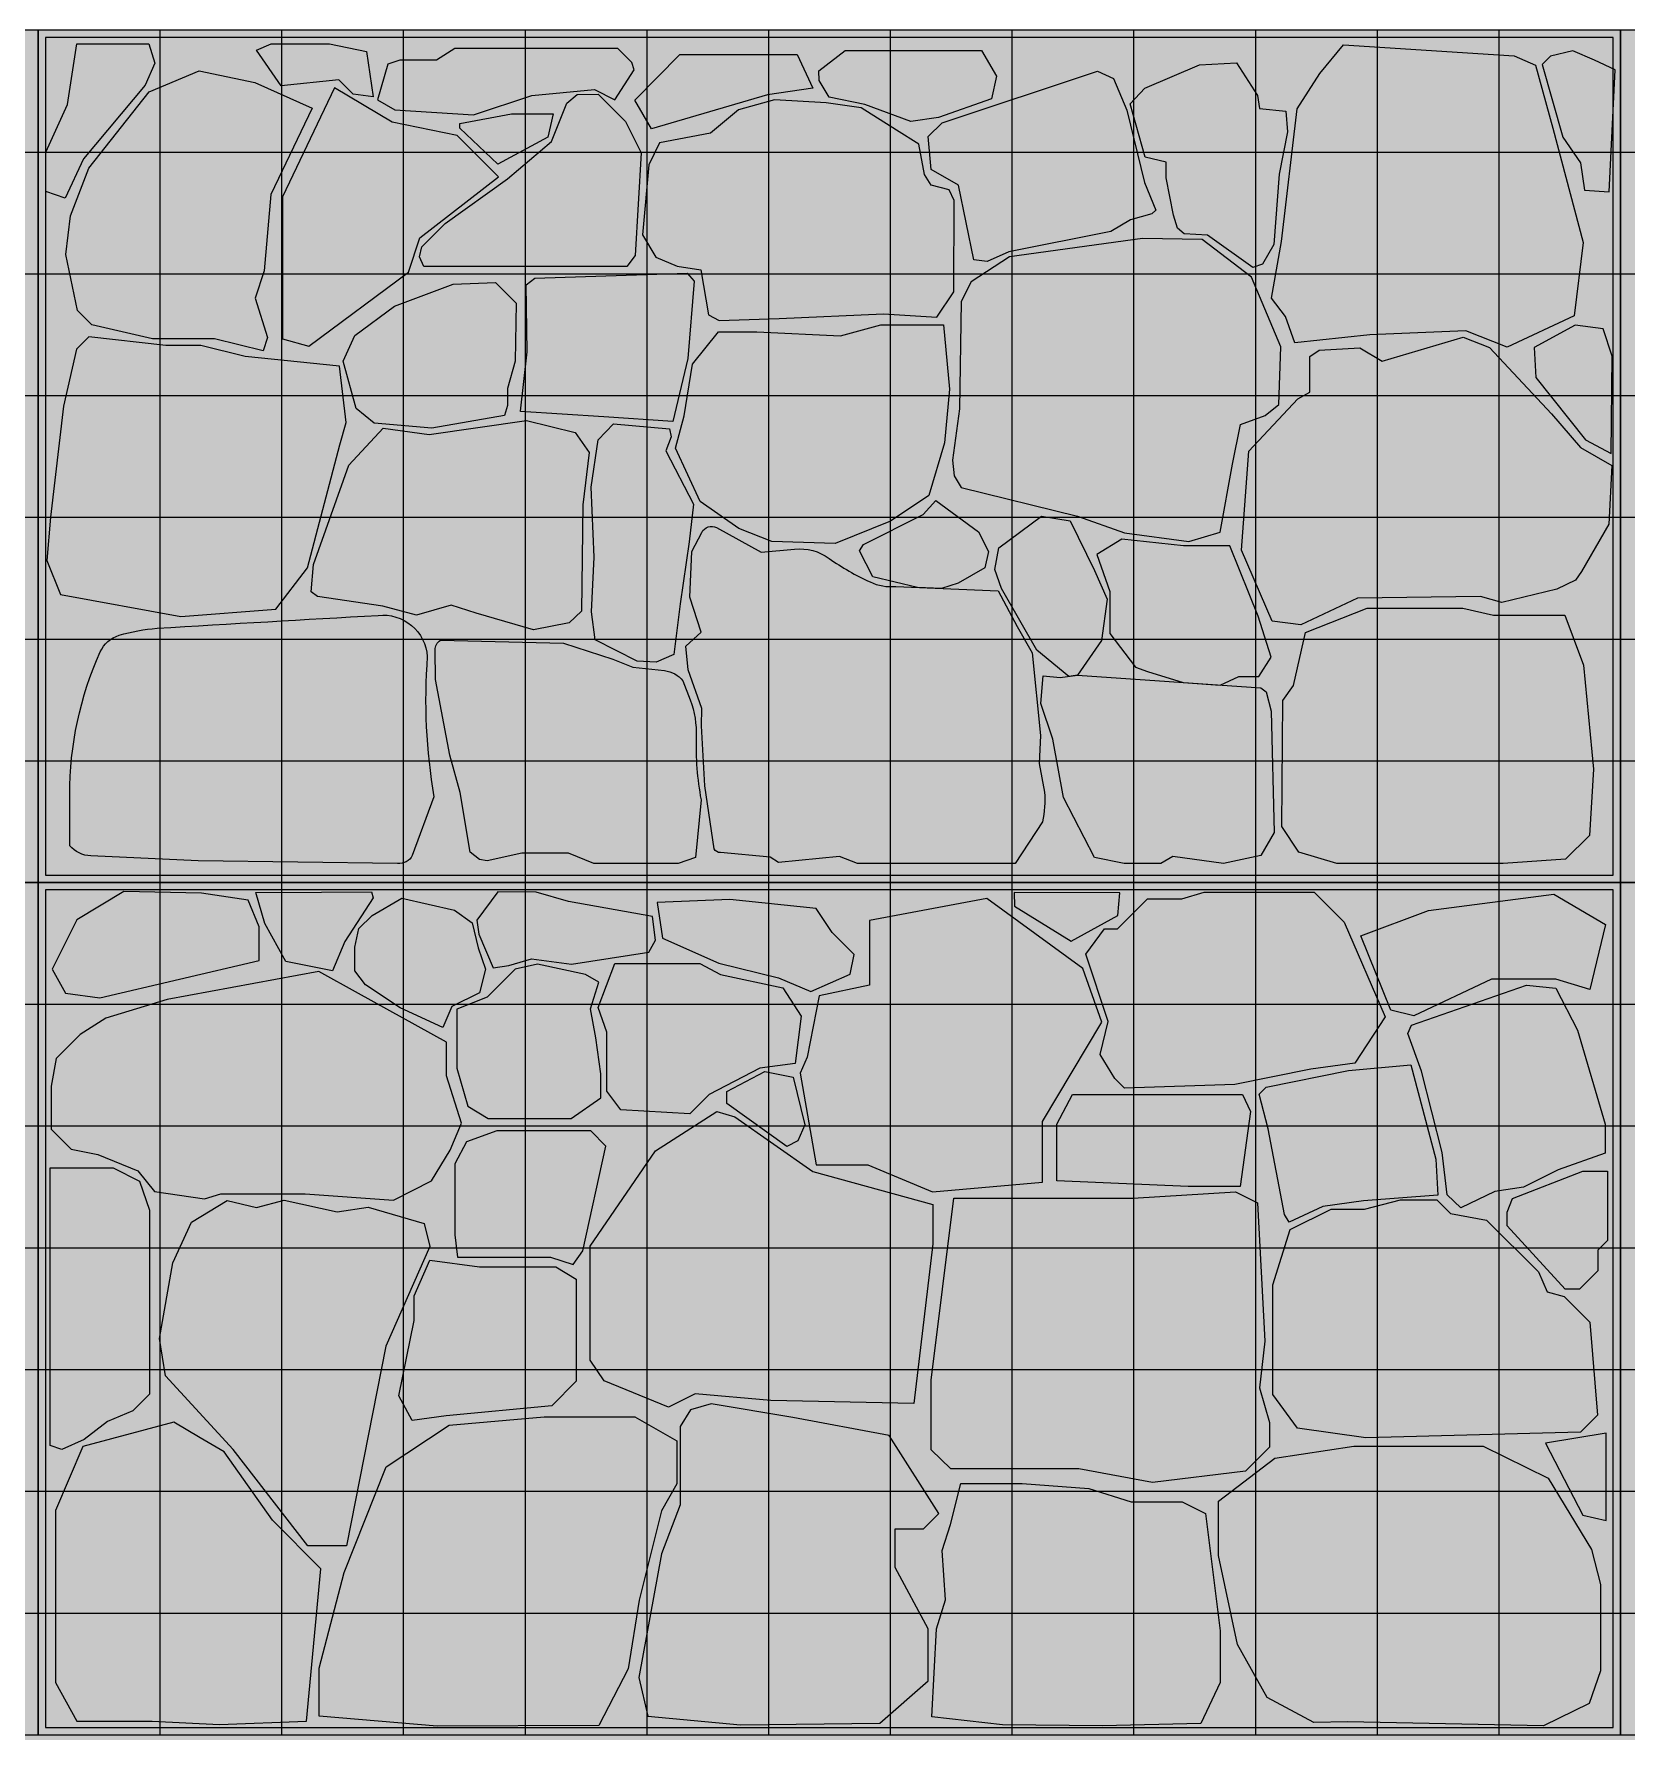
# Model space of a CAD drawing. Header units: centimetres. Extents: x -4381 to 5639, y -3920 to 4826.
# Drawn here: x 183.622 to 185.011, y 3.93 to 5.41 of the extents above; entities that cross this region are included whole.
import ezdxf
from ezdxf.xclip import XClip

# ---------------------------------------------------------------- set-up
doc = ezdxf.new("R2010")
doc.units = ezdxf.units.CM
doc.header["$MEASUREMENT"] = 0
doc.header["$XCLIPFRAME"] = 0
doc.set_wipeout_variables(frame=1)
doc.linetypes.add('Wipeout_Contour', pattern=[100, 0, -100])
for name, color, linetype, lineweight, true_color in [('cad-block.com_Pen_No__62', 7, 'Continuous', 5, 0xaaaaaa), ('hatch stone_Pen_No__254', 7, 'Continuous', 13, 0xe8e8e8), ('Mur de clôture_Pen_No__178', 7, 'Continuous', 5, 0xbda888)]:
    doc.layers.add(name, color=color, linetype=linetype, lineweight=lineweight, true_color=true_color)
doc.layers.add('Drawing & Figure', color=7, linetype='Continuous')
doc.layers.add('Mur de clôture', color=7, linetype='Continuous')
doc.layers.add('net_Pen_No__1', color=7, linetype='Continuous', lineweight=5)

# ---------------------------------------------------------------- blocks, each defined once
blk = doc.blocks.new('Drawing_15_15', base_point=(-267.6734, 10.6179))
at = {"layer": 'hatch stone_Pen_No__254', "linetype": 'Continuous', "ltscale": 10}
for points in [[(183.6495, 5.2666), (183.6654, 5.3011), (183.7192, 5.3651), (183.7276, 5.3845), (183.7225, 5.4012), (183.6596, 5.4012), (183.6515, 5.3484), (183.6326, 5.3069), (183.6326, 5.2725)], [(183.8378, 5.3648), (183.8881, 5.3698), (183.9006, 5.3573), (183.9182, 5.3551), (183.9124, 5.3946), (183.8801, 5.4012), (183.8291, 5.4012), (183.8162, 5.3957)], [(183.931, 5.3835), (183.9218, 5.3525), (183.937, 5.3438), (184.0056, 5.3395), (184.0564, 5.3561), (184.1111, 5.3616), (184.1288, 5.3524), (184.1456, 5.3785), (184.1436, 5.3849), (184.1314, 5.3971), (183.9892, 5.3971), (183.9734, 5.3871), (183.9413, 5.3871)], [(184.1608, 5.3272), (184.2621, 5.3568), (184.3014, 5.3625), (184.2878, 5.3921), (184.1856, 5.3921), (184.1463, 5.3523)], [(184.4574, 5.3534), (184.4618, 5.3731), (184.4486, 5.3956), (184.3298, 5.3956), (184.3066, 5.3777), (184.3069, 5.3694), (184.3157, 5.3548), (184.3469, 5.3485), (184.3869, 5.3336), (184.4112, 5.3369)], [(184.7219, 5.1406), (184.7874, 5.1475), (184.8711, 5.151), (184.907, 5.1367), (184.9654, 5.1641), (184.9732, 5.228), (184.9468, 5.3278), (184.9317, 5.3828), (184.913, 5.3909), (184.7642, 5.4003), (184.7438, 5.3753), (184.7239, 5.3445), (184.7103, 5.229), (184.7015, 5.1796), (184.7136, 5.1635)], [(184.9959, 5.2721), (185.0012, 5.3787), (184.9832, 5.3871), (184.9643, 5.3953), (184.9447, 5.3905), (184.9376, 5.3833), (184.9555, 5.3198), (184.9711, 5.2976), (184.9744, 5.2737)], [(183.822, 5.1337), (183.8259, 5.1453), (183.8151, 5.1794), (183.823, 5.2033), (183.8288, 5.2698), (183.8648, 5.3452), (183.8149, 5.3677), (183.7664, 5.3776), (183.7227, 5.3595), (183.6701, 5.293), (183.6542, 5.2512), (183.6501, 5.2175), (183.6602, 5.1686), (183.6727, 5.1562), (183.7256, 5.144), (183.7798, 5.144)], [(184.4418, 5.213), (184.4534, 5.2114), (184.4725, 5.22), (184.5613, 5.2376), (184.5786, 5.2478), (184.5971, 5.253), (184.6005, 5.2563), (184.5908, 5.2804), (184.5754, 5.3433), (184.5637, 5.371), (184.5499, 5.3775), (184.4143, 5.3325), (184.4021, 5.3204), (184.4047, 5.2917), (184.4285, 5.2781)], [(184.6194, 5.2405), (184.6254, 5.2355), (184.6456, 5.2344), (184.6853, 5.2062), (184.6936, 5.209), (184.7036, 5.2264), (184.7083, 5.2876), (184.7156, 5.3244), (184.7139, 5.3426), (184.691, 5.345), (184.6893, 5.3561), (184.6711, 5.3846), (184.6387, 5.383), (184.591, 5.3627), (184.5783, 5.3489), (184.5914, 5.3024), (184.6097, 5.2982), (184.6097, 5.2843), (184.616, 5.2519)], [(183.8843, 5.3628), (183.839, 5.2679), (183.839, 5.144), (183.8621, 5.1377), (183.949, 5.2021), (183.9588, 5.2322), (184.0273, 5.2854), (183.9913, 5.3214), (183.9346, 5.333)], [(184.0961, 5.3572), (184.0869, 5.3495), (184.0737, 5.3162), (184.0353, 5.2836), (183.981, 5.2447), (183.9606, 5.2243), (183.9585, 5.2154), (183.9622, 5.2072), (184.1392, 5.2072), (184.1466, 5.2166), (184.1517, 5.3062), (184.1382, 5.3336), (184.1142, 5.3575)], [(184.2037, 5.2042), (184.2104, 5.1651), (184.2198, 5.1601), (184.2722, 5.1617), (184.3631, 5.1658), (184.4095, 5.1629), (184.4246, 5.1849), (184.4248, 5.2648), (184.4204, 5.2741), (184.4048, 5.2779), (184.3989, 5.2872), (184.3939, 5.3137), (184.3746, 5.3259), (184.3437, 5.3454), (184.313, 5.3498), (184.2682, 5.3524), (184.2368, 5.3437), (184.2122, 5.3235), (184.1677, 5.315), (184.1584, 5.2958), (184.153, 5.2348), (184.1645, 5.2152), (184.1831, 5.2073)], [(183.9936, 5.3278), (184.0267, 5.2964), (184.0705, 5.3198), (184.075, 5.3403), (184.0386, 5.3403), (183.9936, 5.3318)], [(184.4309, 5.0145), (184.5322, 4.9894), (184.5732, 4.9749), (184.6293, 4.9672), (184.6567, 4.9754), (184.6674, 5.0346), (184.6745, 5.0693), (184.696, 5.0772), (184.7079, 5.0868), (184.7096, 5.137), (184.6842, 5.1977), (184.6411, 5.2306), (184.5889, 5.2315), (184.4729, 5.2154), (184.4396, 5.1937), (184.4308, 5.1767), (184.4295, 5.083), (184.4232, 5.0382), (184.4248, 5.0246)], [(184.0466, 5.0809), (184.1192, 5.0759), (184.1793, 5.072), (184.1925, 5.1268), (184.1981, 5.1944), (184.1919, 5.2014), (184.0592, 5.1969), (184.0514, 5.1912), (184.0523, 5.1326)], [(183.9188, 5.0704), (183.9691, 5.0661), (184.0325, 5.0773), (184.0352, 5.086), (184.0352, 5.1006), (184.0418, 5.1245), (184.0428, 5.1751), (184.0247, 5.1932), (183.9879, 5.1918), (183.9367, 5.1725), (183.9021, 5.1469), (183.8919, 5.1247), (183.9032, 5.0834)], [(184.1818, 5.0488), (184.2033, 5.0022), (184.2371, 4.9785), (184.2657, 4.9674), (184.3209, 4.9656), (184.3691, 4.985), (184.4026, 5.0074), (184.4164, 5.0533), (184.4208, 5.1001), (184.4156, 5.1563), (184.3608, 5.1563), (184.3256, 5.1467), (184.2526, 5.1502), (184.2191, 5.1502), (184.1966, 5.1219), (184.1892, 5.077)], [(184.9307, 5.1365), (184.9321, 5.1102), (184.9752, 5.0559), (184.9976, 5.044), (184.9986, 5.1289), (184.9907, 5.1528), (184.9664, 5.156)], [(183.6455, 4.9211), (183.7504, 4.902), (183.8332, 4.9084), (183.8608, 4.9444), (183.8891, 5.0515), (183.8944, 5.0711), (183.8888, 5.1203), (183.8065, 5.1287), (183.7677, 5.1381), (183.7372, 5.1381), (183.6702, 5.1457), (183.6594, 5.1349), (183.6481, 5.0852), (183.6368, 4.9884), (183.6334, 4.9508)], [(184.7022, 4.8978), (184.727, 4.8946), (184.7764, 4.9179), (184.8837, 4.9192), (184.9023, 4.914), (184.9502, 4.9256), (184.9666, 4.9336), (184.9718, 4.9412), (184.9958, 4.9823), (184.9982, 5.0335), (184.9711, 5.0493), (184.9457, 5.0787), (184.8915, 5.1364), (184.8686, 5.1455), (184.7979, 5.1247), (184.7785, 5.1361), (184.743, 5.1341), (184.735, 5.1285), (184.735, 5.0976), (184.7244, 5.0916), (184.6817, 5.0461), (184.6754, 4.9597)], [(183.8641, 4.9234), (183.8694, 4.9194), (183.9265, 4.9109), (183.956, 4.9032), (183.9862, 4.9118), (184.0079, 4.9047), (184.058, 4.8903), (184.0889, 4.8963), (184.0998, 4.9065), (184.1008, 4.9994), (184.1063, 5.045), (184.0943, 5.0623), (184.0519, 5.0729), (183.9669, 5.0606), (183.9269, 5.066), (183.8968, 5.034), (183.866, 4.9471)], [(184.1484, 4.863), (184.165, 4.8621), (184.1804, 4.8688), (184.1859, 4.913), (184.1936, 4.9671), (184.1975, 4.9999), (184.1732, 5.0463), (184.1781, 5.0586), (184.1765, 5.0656), (184.1276, 5.0699), (184.1144, 5.056), (184.1083, 5.0146), (184.1109, 4.9535), (184.1086, 4.9061), (184.1118, 4.8815)], [(184.3538, 4.9365), (184.3928, 4.9273), (184.4137, 4.9264), (184.4283, 4.9309), (184.4514, 4.9442), (184.4547, 4.9586), (184.446, 4.9756), (184.4088, 5.003), (184.3976, 4.9908), (184.3456, 4.9648), (184.3422, 4.9591)], [(184.4603, 4.9429), (184.466, 4.9263), (184.4968, 4.8725), (184.5248, 4.8497), (184.5324, 4.8506), (184.5533, 4.8811), (184.5581, 4.917), (184.547, 4.9419), (184.5259, 4.9852), (184.501, 4.9895), (184.4637, 4.9618)], [(184.2715, 4.6874), (184.3248, 4.6925), (184.3404, 4.6866), (184.4781, 4.6866), (184.5017, 4.7229, 0.078557), (184.5035, 4.7488), (184.499, 4.7738), (184.5001, 4.798), (184.4927, 4.8702), (184.4797, 4.8931), (184.463, 4.9243), (184.3739, 4.9281, -0.129508), (184.3515, 4.932, -0.047136), (184.3157, 4.9526, 0.178869), (184.2856, 4.9607), (184.2564, 4.9581), (184.2176, 4.9795, 0.402294), (184.2046, 4.9752), (184.1959, 4.9587), (184.1943, 4.9187), (184.2041, 4.8881), (184.1907, 4.876), (184.1927, 4.8553), (184.2048, 4.8216), (184.2043, 4.8065), (184.2073, 4.7543), (184.2154, 4.6992, 0.271244), (184.2209, 4.696), (184.2642, 4.692)], [(184.5935, 4.8539), (184.6246, 4.8443), (184.6568, 4.8421), (184.6731, 4.8497), (184.6905, 4.8497), (184.7011, 4.8665), (184.69, 4.9022), (184.6821, 4.9217), (184.6651, 4.9634), (184.6248, 4.9634), (184.571, 4.9693), (184.5493, 4.9561), (184.5606, 4.9237), (184.5606, 4.887), (184.583, 4.8576)], [(183.6534, 4.702, 0.202929), (183.6718, 4.6931), (183.7656, 4.6887), (183.9394, 4.6866, 0.315943), (183.9522, 4.6935), (183.9711, 4.7447, -0.062601), (183.9653, 4.867, 0.423499), (183.9225, 4.9029), (183.7297, 4.8916, 0.056058), (183.6965, 4.8855, 0.216368), (183.6801, 4.871, 0.106349), (183.6534, 4.7466)], [(184.7586, 4.6866), (184.8233, 4.6866), (184.9036, 4.6866), (184.958, 4.6902), (184.9787, 4.7108), (184.9824, 4.7689), (184.9737, 4.8595), (184.9573, 4.9031), (184.8951, 4.9031), (184.8685, 4.9092), (184.7848, 4.9092), (184.7313, 4.8879), (184.7206, 4.8417), (184.7115, 4.8287), (184.7105, 4.7187), (184.7252, 4.6964)], [(184.0027, 4.6965), (184.0109, 4.6899), (184.0175, 4.6889), (184.0478, 4.6955), (184.0884, 4.6955), (184.1104, 4.6866), (184.1842, 4.6866), (184.1993, 4.6917), (184.204, 4.7421, -0.055011), (184.1998, 4.797, 0.099308), (184.1945, 4.8291), (184.1882, 4.8457, 0.204724), (184.1722, 4.8547), (184.1446, 4.8578), (184.1272, 4.8647), (184.0842, 4.8785), (183.9768, 4.8812, 0.262334), (183.9721, 4.8727), (183.9724, 4.8471), (183.985, 4.7811), (183.9938, 4.7484)], [(184.5472, 4.6916), (184.5731, 4.6866), (184.6049, 4.6866), (184.6154, 4.6925), (184.6597, 4.6866), (184.6921, 4.6936), (184.7039, 4.7135), (184.7013, 4.8193), (184.6969, 4.8363), (184.6921, 4.8397), (184.5324, 4.8506), (184.5172, 4.8488), (184.5025, 4.8502), (184.5002, 4.8259), (184.5109, 4.7949), (184.52, 4.744)], [(183.8187, 4.6019), (183.8187, 4.6314), (183.8091, 4.6545), (183.7683, 4.6607), (183.7007, 4.6621), (183.6597, 4.6375), (183.638, 4.5944), (183.6498, 4.5734), (183.6796, 4.5693)], [(183.8418, 4.6011), (183.8826, 4.5929), (183.8934, 4.6186), (183.9181, 4.6567), (183.9166, 4.6617), (183.8731, 4.6615), (183.8158, 4.6613), (183.8236, 4.6343)], [(183.9432, 4.6564), (183.9173, 4.6413), (183.9056, 4.6297), (183.902, 4.6136), (183.902, 4.5929), (183.9113, 4.5808), (183.9416, 4.5605), (183.9787, 4.5436), (183.9868, 4.5618), (184.0109, 4.5737), (184.0161, 4.5943), (184.0097, 4.6131), (184.0044, 4.6348), (183.989, 4.6459)], [(184.0102, 4.625), (184.0227, 4.5955), (184.0364, 4.5976), (184.0562, 4.6034), (184.0911, 4.5986), (184.1585, 4.6092), (184.1644, 4.6196), (184.1616, 4.6402), (184.0884, 4.6533), (184.0603, 4.6615), (184.0267, 4.6617), (184.0085, 4.637)], [(184.1657, 4.6525), (184.1705, 4.6215), (184.2196, 4.5997), (184.2715, 4.5868), (184.2997, 4.575), (184.334, 4.5901), (184.3376, 4.6071), (184.3183, 4.6264), (184.3044, 4.6474), (184.2291, 4.655)], [(184.3043, 4.4237), (184.3495, 4.4237), (184.4059, 4.4002), (184.5019, 4.4085), (184.5019, 4.4615), (184.5535, 4.5481), (184.537, 4.5948), (184.4533, 4.6559), (184.3508, 4.6368), (184.3508, 4.5803), (184.3071, 4.5711), (184.2965, 4.5175), (184.2905, 4.5036)], [(184.4772, 4.6612), (184.4774, 4.6494), (184.5267, 4.6187), (184.5674, 4.6412), (184.5691, 4.6608)], [(184.5732, 4.4906), (184.6694, 4.4939), (184.7359, 4.5072), (184.7742, 4.5125), (184.8007, 4.5528), (184.7649, 4.6354), (184.7388, 4.6616), (184.6428, 4.6616), (184.6233, 4.6558), (184.5935, 4.6558), (184.5671, 4.6295), (184.5558, 4.6295), (184.5396, 4.6073), (184.5592, 4.5488), (184.552, 4.5198), (184.5648, 4.499)], [(184.8257, 4.5537), (184.8934, 4.5855), (184.9495, 4.5855), (184.9791, 4.5766), (184.9928, 4.6334), (184.9476, 4.6598), (184.8384, 4.6456), (184.7795, 4.6234), (184.8055, 4.5587)], [(183.6374, 4.4923), (183.6374, 4.4549), (183.6548, 4.4375), (183.678, 4.4327), (183.7128, 4.4186), (183.7274, 4.4004), (183.771, 4.394), (183.7853, 4.3983), (183.8587, 4.3983), (183.9358, 4.3929), (183.9689, 4.4099), (183.9852, 4.4365), (183.9951, 4.46), (183.9819, 4.5013), (183.9819, 4.5306), (183.8707, 4.5923), (183.7385, 4.5678), (183.6848, 4.5516), (183.6626, 4.5373), (183.6417, 4.5164)], [(183.991, 4.5596), (183.991, 4.5081), (184.0007, 4.4749), (184.0184, 4.464), (184.0908, 4.464), (184.1167, 4.4822), (184.1167, 4.5031), (184.1124, 4.5344), (184.1076, 4.5597), (184.1148, 4.583), (184.1032, 4.5898), (184.0614, 4.5987), (184.042, 4.5944), (184.0175, 4.57)], [(184.1144, 4.5609), (184.1218, 4.5394), (184.1218, 4.4879), (184.134, 4.4717), (184.1943, 4.4682), (184.2111, 4.485), (184.2552, 4.5079), (184.2861, 4.5121), (184.2914, 4.5534), (184.2754, 4.5782), (184.221, 4.5897), (184.2031, 4.5992), (184.1287, 4.5992)], [(184.8546, 4.3977), (184.8667, 4.3862), (184.8963, 4.4005), (184.9212, 4.4043), (184.9516, 4.4194), (184.9925, 4.434), (184.9925, 4.4593), (184.9684, 4.5412), (184.9496, 4.5779), (184.924, 4.5804), (184.8237, 4.5454), (184.8205, 4.5382), (184.8323, 4.5055), (184.8503, 4.4344)], [(184.2265, 4.4773), (184.2787, 4.4397), (184.2883, 4.4448), (184.2945, 4.4585), (184.2843, 4.5003), (184.2596, 4.5051), (184.2265, 4.4876)], [(184.7128, 4.3805), (184.717, 4.3737), (184.7464, 4.3873), (184.7818, 4.3923), (184.8466, 4.3974), (184.8448, 4.4287), (184.8229, 4.5109), (184.7687, 4.5061), (184.6969, 4.4916), (184.6907, 4.4854), (184.6986, 4.4551)], [(184.5144, 4.4097), (184.6288, 4.4048), (184.6742, 4.4048), (184.6831, 4.4701), (184.6763, 4.4851), (184.5279, 4.4851), (184.5144, 4.4592)], [(184.2648, 4.2181), (184.3897, 4.2157), (184.4061, 4.3548), (184.4061, 4.389), (184.3014, 4.4178), (184.2335, 4.4657), (184.2179, 4.4703), (184.1643, 4.4359), (184.1074, 4.3528), (184.1074, 4.2534), (184.1195, 4.2355), (184.1755, 4.2123), (184.199, 4.2241)], [(183.9917, 4.3431), (184.0726, 4.3431), (184.0926, 4.3367), (184.1008, 4.3487), (184.1211, 4.4401), (184.108, 4.4533), (184.0259, 4.4533), (183.9995, 4.4437), (183.9892, 4.4245), (183.9892, 4.3627)], [(183.6363, 4.1791), (183.6465, 4.1754), (183.6659, 4.1843), (183.6863, 4.1998), (183.7085, 4.2093), (183.723, 4.2237), (183.723, 4.3843), (183.7143, 4.4096), (183.6913, 4.4212), (183.6363, 4.4212)], [(184.9069, 4.3705), (184.9575, 4.3154), (184.9701, 4.3154), (184.986, 4.3312), (184.986, 4.3494), (184.9944, 4.3578), (184.9944, 4.4181), (184.9729, 4.4181), (184.9117, 4.3943), (184.9069, 4.3824)], [(184.4047, 4.1753), (184.4218, 4.1585), (184.5335, 4.1585), (184.5976, 4.1467), (184.6788, 4.1567), (184.6997, 4.1776), (184.6997, 4.1989), (184.6911, 4.2294), (184.6956, 4.2699), (184.6893, 4.3906), (184.67, 4.4001), (184.5807, 4.3948), (184.4244, 4.3948), (184.4047, 4.2359)], [(183.7369, 4.2397), (183.7959, 4.1755), (183.861, 4.0916), (183.8949, 4.0916), (183.9292, 4.2656), (183.9675, 4.3525), (183.9625, 4.3726), (183.9138, 4.3868), (183.8868, 4.3828), (183.8406, 4.393), (183.8163, 4.3866), (183.7908, 4.3925), (183.7597, 4.3736), (183.7433, 4.3382), (183.7318, 4.2722)], [(184.7838, 4.1856), (184.9711, 4.1907), (184.9857, 4.2053), (184.9791, 4.2866), (184.9566, 4.309), (184.942, 4.313), (184.9344, 4.3303), (184.8891, 4.3756), (184.8576, 4.3813), (184.8457, 4.3932), (184.814, 4.3932), (184.7826, 4.3851), (184.7536, 4.3851), (184.7179, 4.3672), (184.7027, 4.319), (184.7027, 4.2235), (184.7242, 4.1942)], [(183.952, 4.2008), (183.9817, 4.2048), (184.0738, 4.2137), (184.0952, 4.2351), (184.0952, 4.3239), (184.0775, 4.3349), (184.0107, 4.3349), (183.9675, 4.3405), (183.9538, 4.3095), (183.9538, 4.288), (183.9406, 4.2222)], [(183.8709, 3.9429), (183.9739, 3.9341), (184.1149, 3.9347), (184.1405, 3.9842), (184.15, 4.044), (184.1696, 4.1221), (184.183, 4.1456), (184.183, 4.183), (184.1464, 4.2041), (184.0673, 4.2041), (183.9844, 4.1966), (183.9293, 4.1603), (183.8929, 4.0683), (183.8709, 3.9848)], [(184.1498, 3.9767), (184.1576, 3.9428), (184.2384, 3.9355), (184.3598, 3.9367), (184.4021, 3.9737), (184.4021, 4.0192), (184.3733, 4.0726), (184.3733, 4.1062), (184.398, 4.1062), (184.4114, 4.1196), (184.3682, 4.1878), (184.284, 4.2035), (184.2129, 4.2152), (184.1948, 4.2101), (184.1859, 4.1954), (184.1859, 4.1271), (184.1696, 4.0846)], [(183.6409, 4.1222), (183.6409, 3.9724), (183.6596, 3.9387), (183.7253, 3.9387), (183.784, 3.9356), (183.8599, 3.9385), (183.8725, 4.0714), (183.8302, 4.1138), (183.7881, 4.1735), (183.7441, 4.1992), (183.6648, 4.1781)], [(184.9404, 4.181), (184.9729, 4.1183), (184.9935, 4.1135), (184.9935, 4.1897)], [(184.9387, 3.9345), (184.9785, 3.954), (184.9883, 3.9825), (184.9883, 4.0579), (184.9806, 4.0882), (184.9429, 4.1506), (184.886, 4.1783), (184.7734, 4.1783), (184.7044, 4.168), (184.6554, 4.1303), (184.6554, 4.0831), (184.672, 4.0054), (184.6977, 3.9592), (184.7383, 3.9373), (184.7679, 3.9379)], [(184.4053, 3.9424), (184.467, 3.9354), (184.5541, 3.9344), (184.6399, 3.9366), (184.6567, 3.9723), (184.6567, 4.0174), (184.6439, 4.1196), (184.6235, 4.1298), (184.5791, 4.1298), (184.5422, 4.1414), (184.4841, 4.1457), (184.4305, 4.1457), (184.4215, 4.1102), (184.4144, 4.0874), (184.4173, 4.0445), (184.4093, 4.0191)]]:
    blk.add_hatch(color=256, dxfattribs=at).paths.add_polyline_path(points)
at = {"color": 254, "linetype": 'Wipeout_Contour', "lineweight": 0, "ltscale": 1671.77046}
blk.add_wipeout([(179.4853, 5.4131), (179.4853, 3.1827), (181.1878, 3.0031), (181.4619, 2.9897), (187.4252, 2.5376), (187.8062, 2.5014), (191.5693, 2.1494), (191.6061, 2.1461), (191.6061, 5.4131)], dxfattribs=at).dxf.layer = 'Mur de clôture'
at = {"layer": 'Mur de clôture_Pen_No__178', "linetype": 'Continuous', "ltscale": 10}
blk.add_hatch(color=256, dxfattribs=at).paths.add_polyline_path([(179.4853, 5.4131), (179.4853, 3.1827), (181.1878, 3.0031), (181.4619, 2.9897), (187.4252, 2.5376), (187.8062, 2.5014), (191.5693, 2.1494), (191.6061, 2.1461), (191.6061, 5.4131)])
at = {"layer": 'cad-block.com_Pen_No__62', "linetype": 'Continuous', "ltscale": 10, "flags": 128}
for points in [[(183.6495, 5.2666), (183.6326, 5.2725), (183.6326, 5.3069), (183.6515, 5.3484), (183.6596, 5.4012), (183.7225, 5.4012), (183.7276, 5.3845), (183.7192, 5.3651), (183.6654, 5.3011), (183.6495, 5.2666)], [(183.8378, 5.3648), (183.8162, 5.3957), (183.8291, 5.4012), (183.8801, 5.4012), (183.9124, 5.3946), (183.9182, 5.3551), (183.9006, 5.3573), (183.8881, 5.3698), (183.8378, 5.3648)], [(183.931, 5.3835), (183.9218, 5.3525), (183.937, 5.3438), (184.0056, 5.3395), (184.0564, 5.3561), (184.1111, 5.3616), (184.1288, 5.3524), (184.1456, 5.3785), (184.1436, 5.3849), (184.1314, 5.3971), (183.9892, 5.3971), (183.9734, 5.3871), (183.9413, 5.3871), (183.931, 5.3835)], [(184.1608, 5.3272), (184.1463, 5.3523), (184.1856, 5.3921), (184.2878, 5.3921), (184.3014, 5.3625), (184.2621, 5.3568), (184.1608, 5.3272)], [(184.4574, 5.3534), (184.4112, 5.3369), (184.3869, 5.3336), (184.3469, 5.3485), (184.3157, 5.3548), (184.3069, 5.3694), (184.3066, 5.3777), (184.3298, 5.3956), (184.4486, 5.3956), (184.4618, 5.3731), (184.4574, 5.3534)], [(184.7219, 5.1406), (184.7136, 5.1635), (184.7015, 5.1796), (184.7103, 5.229), (184.7239, 5.3445), (184.7438, 5.3753), (184.7642, 5.4003), (184.913, 5.3909), (184.9317, 5.3828), (184.9468, 5.3278), (184.9732, 5.228), (184.9654, 5.1641), (184.907, 5.1367), (184.8711, 5.151), (184.7874, 5.1475), (184.7219, 5.1406)], [(184.9959, 5.2721), (185.0012, 5.3787), (184.9832, 5.3871), (184.9643, 5.3953), (184.9447, 5.3905), (184.9376, 5.3833), (184.9555, 5.3198), (184.9711, 5.2976), (184.9744, 5.2737), (184.9959, 5.2721)], [(183.822, 5.1337), (183.7798, 5.144), (183.7256, 5.144), (183.6727, 5.1562), (183.6602, 5.1686), (183.6501, 5.2175), (183.6542, 5.2512), (183.6701, 5.293), (183.7227, 5.3595), (183.7664, 5.3776), (183.8149, 5.3677), (183.8648, 5.3452), (183.8288, 5.2698), (183.823, 5.2033), (183.8151, 5.1794), (183.8259, 5.1453), (183.822, 5.1337)], [(184.4418, 5.213), (184.4285, 5.2781), (184.4047, 5.2917), (184.4021, 5.3204), (184.4143, 5.3325), (184.5499, 5.3775), (184.5637, 5.371), (184.5754, 5.3433), (184.5908, 5.2804), (184.6005, 5.2563), (184.5971, 5.253), (184.5786, 5.2478), (184.5613, 5.2376), (184.4725, 5.22), (184.4534, 5.2114), (184.4418, 5.213)], [(184.6194, 5.2405), (184.616, 5.2519), (184.6097, 5.2843), (184.6097, 5.2982), (184.5914, 5.3024), (184.5783, 5.3489), (184.591, 5.3627), (184.6387, 5.383), (184.6711, 5.3846), (184.6893, 5.3561), (184.691, 5.345), (184.7139, 5.3426), (184.7156, 5.3244), (184.7083, 5.2876), (184.7036, 5.2264), (184.6936, 5.209), (184.6853, 5.2062), (184.6456, 5.2344), (184.6254, 5.2355), (184.6194, 5.2405)], [(183.8843, 5.3628), (183.839, 5.2679), (183.839, 5.144), (183.8621, 5.1377), (183.949, 5.2021), (183.9588, 5.2322), (184.0273, 5.2854), (183.9913, 5.3214), (183.9346, 5.333), (183.8843, 5.3628)], [(184.0961, 5.3572), (184.1142, 5.3575), (184.1382, 5.3336), (184.1517, 5.3062), (184.1466, 5.2166), (184.1392, 5.2072), (183.9622, 5.2072), (183.9585, 5.2154), (183.9606, 5.2243), (183.981, 5.2447), (184.0353, 5.2836), (184.0737, 5.3162), (184.0869, 5.3495), (184.0961, 5.3572)], [(184.2037, 5.2042), (184.2104, 5.1651), (184.2198, 5.1601), (184.2722, 5.1617), (184.3631, 5.1658), (184.4095, 5.1629), (184.4246, 5.1849), (184.4248, 5.2648), (184.4204, 5.2741), (184.4048, 5.2779), (184.3989, 5.2872), (184.3939, 5.3137), (184.3746, 5.3259), (184.3437, 5.3454), (184.313, 5.3498), (184.2682, 5.3524), (184.2368, 5.3437), (184.2122, 5.3235), (184.1677, 5.315), (184.1584, 5.2958), (184.153, 5.2348), (184.1645, 5.2152), (184.1831, 5.2073), (184.2037, 5.2042)], [(183.9936, 5.3278), (183.9936, 5.3318), (184.0386, 5.3403), (184.075, 5.3403), (184.0705, 5.3198), (184.0267, 5.2964), (183.9936, 5.3278)], [(184.4309, 5.0145), (184.5322, 4.9894), (184.5732, 4.9749), (184.6293, 4.9672), (184.6567, 4.9754), (184.6674, 5.0346), (184.6745, 5.0693), (184.696, 5.0772), (184.7079, 5.0868), (184.7096, 5.137), (184.6842, 5.1977), (184.6411, 5.2306), (184.5889, 5.2315), (184.4729, 5.2154), (184.4396, 5.1937), (184.4308, 5.1767), (184.4295, 5.083), (184.4232, 5.0382), (184.4248, 5.0246), (184.4309, 5.0145)], [(184.0466, 5.0809), (184.0523, 5.1326), (184.0514, 5.1912), (184.0592, 5.1969), (184.1919, 5.2014), (184.1981, 5.1944), (184.1925, 5.1268), (184.1793, 5.072), (184.1192, 5.0759), (184.0466, 5.0807)], [(183.9188, 5.0704), (183.9032, 5.0834), (183.8919, 5.1247), (183.9021, 5.1469), (183.9367, 5.1725), (183.9879, 5.1918), (184.0247, 5.1932), (184.0428, 5.1751), (184.0418, 5.1245), (184.0352, 5.1006), (184.0352, 5.086), (184.0325, 5.0773), (183.9691, 5.0661), (183.9188, 5.0704)], [(184.1818, 5.0488), (184.1892, 5.077), (184.1966, 5.1219), (184.2191, 5.1502), (184.2526, 5.1502), (184.3256, 5.1467), (184.3608, 5.1563), (184.4156, 5.1563), (184.4208, 5.1001), (184.4164, 5.0533), (184.4026, 5.0074), (184.3691, 4.985), (184.3209, 4.9656), (184.2657, 4.9674), (184.2371, 4.9785), (184.2033, 5.0022), (184.1818, 5.0488)], [(184.9307, 5.1365), (184.9321, 5.1102), (184.9752, 5.0559), (184.9976, 5.044), (184.9986, 5.1289), (184.9907, 5.1528), (184.9664, 5.156), (184.9307, 5.1365)], [(183.6455, 4.9211), (183.7504, 4.902), (183.8332, 4.9084), (183.8608, 4.9444), (183.8891, 5.0515), (183.8944, 5.0711), (183.8888, 5.1203), (183.8065, 5.1287), (183.7677, 5.1381), (183.7372, 5.1381), (183.6702, 5.1457), (183.6594, 5.1349), (183.6481, 5.0852), (183.6368, 4.9884), (183.6334, 4.9508), (183.6455, 4.9211)], [(184.7022, 4.8978), (184.6754, 4.9597), (184.6817, 5.0461), (184.7244, 5.0916), (184.735, 5.0976), (184.735, 5.1285), (184.743, 5.1341), (184.7785, 5.1361), (184.7979, 5.1247), (184.8686, 5.1455), (184.8915, 5.1364), (184.9457, 5.0787), (184.9711, 5.0493), (184.9982, 5.0335), (184.9958, 4.9823), (184.9718, 4.9412), (184.9666, 4.9336), (184.9502, 4.9256), (184.9023, 4.914), (184.8837, 4.9192), (184.7764, 4.9179), (184.727, 4.8946), (184.7022, 4.8978)], [(183.8641, 4.9234), (183.866, 4.9471), (183.8968, 5.034), (183.9269, 5.066), (183.9669, 5.0606), (184.0519, 5.0729), (184.0943, 5.0623), (184.1063, 5.045), (184.1008, 4.9994), (184.0998, 4.9065), (184.0889, 4.8963), (184.058, 4.8903), (184.0079, 4.9047), (183.9862, 4.9118), (183.956, 4.9032), (183.9265, 4.9109), (183.8694, 4.9194), (183.8641, 4.9234)], [(184.1484, 4.863), (184.1118, 4.8815), (184.1086, 4.9061), (184.1109, 4.9535), (184.1083, 5.0146), (184.1144, 5.056), (184.1276, 5.0699), (184.1765, 5.0656), (184.1781, 5.0586), (184.1732, 5.0463), (184.1975, 4.9999), (184.1936, 4.9671), (184.1859, 4.913), (184.1804, 4.8688), (184.165, 4.8621), (184.1484, 4.863)], [(184.3538, 4.9365), (184.3422, 4.9591), (184.3456, 4.9648), (184.3976, 4.9908), (184.4088, 5.003), (184.446, 4.9756), (184.4547, 4.9586), (184.4514, 4.9442), (184.4283, 4.9309), (184.4137, 4.9264), (184.3928, 4.9273), (184.3538, 4.9365)], [(184.4603, 4.9429), (184.4637, 4.9618), (184.501, 4.9895), (184.5259, 4.9852), (184.547, 4.9419), (184.5581, 4.917), (184.5533, 4.8811), (184.5324, 4.8506), (184.5248, 4.8497), (184.4968, 4.8725), (184.466, 4.9263), (184.4603, 4.9429)], [(184.5935, 4.8539), (184.6246, 4.8443), (184.6568, 4.8421), (184.6731, 4.8497), (184.6905, 4.8497), (184.7011, 4.8665), (184.69, 4.9022), (184.6821, 4.9217), (184.6651, 4.9634), (184.6248, 4.9634), (184.571, 4.9693), (184.5493, 4.9561), (184.5606, 4.9237), (184.5606, 4.887), (184.583, 4.8576), (184.5935, 4.8539)], [(184.7586, 4.6866), (184.7252, 4.6964), (184.7105, 4.7187), (184.7115, 4.8287), (184.7206, 4.8417), (184.7313, 4.8879), (184.7848, 4.9092), (184.8685, 4.9092), (184.8951, 4.9031), (184.9573, 4.9031), (184.9737, 4.8595), (184.9824, 4.7689), (184.9787, 4.7108), (184.958, 4.6902), (184.9036, 4.6866), (184.8233, 4.6866), (184.7586, 4.6866)], [(184.5472, 4.6916), (184.52, 4.744), (184.5109, 4.7949), (184.5002, 4.8259), (184.5025, 4.8502), (184.5172, 4.8488), (184.5324, 4.8506), (184.6921, 4.8397), (184.6969, 4.8363), (184.7013, 4.8193), (184.7039, 4.7135), (184.6921, 4.6936), (184.6597, 4.6866), (184.6154, 4.6925), (184.6049, 4.6866), (184.5731, 4.6866), (184.5472, 4.6916)], [(183.8187, 4.6019), (183.8187, 4.6314), (183.8091, 4.6545), (183.7683, 4.6607), (183.7007, 4.6621), (183.6597, 4.6375), (183.638, 4.5944), (183.6498, 4.5734), (183.6796, 4.5693), (183.8187, 4.6019)], [(183.8418, 4.6011), (183.8236, 4.6343), (183.8158, 4.6613), (183.8731, 4.6615), (183.9166, 4.6617), (183.9181, 4.6567), (183.8934, 4.6186), (183.8826, 4.5929), (183.8418, 4.6011)], [(183.9432, 4.6564), (183.989, 4.6459), (184.0044, 4.6348), (184.0097, 4.6131), (184.0161, 4.5943), (184.0109, 4.5737), (183.9868, 4.5618), (183.9787, 4.5436), (183.9416, 4.5605), (183.9113, 4.5808), (183.902, 4.5929), (183.902, 4.6136), (183.9056, 4.6297), (183.9173, 4.6413), (183.9432, 4.6564)], [(184.0102, 4.625), (184.0227, 4.5955), (184.0364, 4.5976), (184.0562, 4.6034), (184.0911, 4.5986), (184.1585, 4.6092), (184.1644, 4.6196), (184.1616, 4.6402), (184.0884, 4.6533), (184.0603, 4.6615), (184.0267, 4.6617), (184.0085, 4.637), (184.0102, 4.625)], [(184.1657, 4.6525), (184.1705, 4.6215), (184.2196, 4.5997), (184.2715, 4.5868), (184.2997, 4.575), (184.334, 4.5901), (184.3376, 4.6071), (184.3183, 4.6264), (184.3044, 4.6474), (184.2291, 4.655), (184.1657, 4.6525)], [(184.3043, 4.4237), (184.3495, 4.4237), (184.4059, 4.4002), (184.5019, 4.4085), (184.5019, 4.4615), (184.5535, 4.5481), (184.537, 4.5948), (184.4533, 4.6559), (184.3508, 4.6368), (184.3508, 4.5803), (184.3071, 4.5711), (184.2965, 4.5175), (184.2905, 4.5036), (184.3043, 4.4237)], [(184.4772, 4.6612), (184.4774, 4.6494), (184.5267, 4.6187), (184.5674, 4.6412), (184.5691, 4.6608), (184.4772, 4.6612)], [(184.5732, 4.4906), (184.5648, 4.499), (184.552, 4.5198), (184.5592, 4.5488), (184.5396, 4.6073), (184.5558, 4.6295), (184.5671, 4.6295), (184.5935, 4.6558), (184.6233, 4.6558), (184.6428, 4.6616), (184.7388, 4.6616), (184.7649, 4.6354), (184.8007, 4.5528), (184.7742, 4.5125), (184.7359, 4.5072), (184.6694, 4.4939), (184.5732, 4.4906)], [(184.8257, 4.5537), (184.8055, 4.5587), (184.7795, 4.6234), (184.8384, 4.6456), (184.9476, 4.6598), (184.9928, 4.6334), (184.9791, 4.5766), (184.9495, 4.5855), (184.8934, 4.5855), (184.8257, 4.5537)], [(183.9358, 4.3929), (183.9689, 4.4099), (183.9852, 4.4365), (183.9951, 4.46), (183.9819, 4.5013), (183.9819, 4.5306), (183.9054, 4.5731), (183.8707, 4.5923), (183.7385, 4.5678), (183.6848, 4.5516), (183.6626, 4.5373), (183.6417, 4.5164), (183.6374, 4.4923), (183.6374, 4.4549), (183.6548, 4.4375), (183.678, 4.4327), (183.7128, 4.4186), (183.7274, 4.4004), (183.771, 4.394), (183.7853, 4.3983), (183.8587, 4.3983), (183.9358, 4.3929)], [(183.991, 4.5596), (183.991, 4.5081), (184.0007, 4.4749), (184.0184, 4.464), (184.0908, 4.464), (184.1167, 4.4822), (184.1167, 4.5031), (184.1124, 4.5344), (184.1076, 4.5597), (184.1148, 4.583), (184.1032, 4.5898), (184.0614, 4.5987), (184.042, 4.5944), (184.0175, 4.57), (183.991, 4.5596)], [(184.1218, 4.4879), (184.1218, 4.5108), (184.1218, 4.5394), (184.1144, 4.5609), (184.1287, 4.5992), (184.2031, 4.5992), (184.221, 4.5897), (184.2754, 4.5782), (184.2914, 4.5534), (184.2861, 4.5121), (184.2552, 4.5079), (184.2111, 4.485), (184.1943, 4.4682), (184.134, 4.4717), (184.1218, 4.4879)], [(184.8546, 4.3977), (184.8503, 4.4344), (184.8323, 4.5055), (184.8205, 4.5382), (184.8237, 4.5454), (184.924, 4.5804), (184.9496, 4.5779), (184.9684, 4.5412), (184.9925, 4.4593), (184.9925, 4.434), (184.9516, 4.4194), (184.9212, 4.4043), (184.8963, 4.4005), (184.8667, 4.3862), (184.8546, 4.3977)], [(184.2265, 4.4773), (184.2265, 4.4876), (184.2596, 4.5051), (184.2843, 4.5003), (184.2945, 4.4585), (184.2883, 4.4448), (184.2787, 4.4397), (184.2265, 4.4773)], [(184.7128, 4.3805), (184.6986, 4.4551), (184.6907, 4.4854), (184.6969, 4.4916), (184.7687, 4.5061), (184.8229, 4.5109), (184.8448, 4.4287), (184.8466, 4.3974), (184.7818, 4.3923), (184.7464, 4.3873), (184.717, 4.3737), (184.7128, 4.3805)], [(184.5144, 4.4097), (184.5144, 4.4592), (184.5279, 4.4851), (184.6763, 4.4851), (184.6831, 4.4701), (184.6742, 4.4048), (184.6288, 4.4048), (184.5144, 4.4097)], [(184.2648, 4.2181), (184.199, 4.2241), (184.1755, 4.2123), (184.1195, 4.2355), (184.1074, 4.2534), (184.1074, 4.3528), (184.1643, 4.4359), (184.2179, 4.4703), (184.2335, 4.4657), (184.3014, 4.4178), (184.4061, 4.389), (184.4061, 4.3548), (184.3897, 4.2157), (184.2648, 4.2181)], [(183.9917, 4.3431), (184.0726, 4.3431), (184.0926, 4.3367), (184.1008, 4.3487), (184.1211, 4.4401), (184.108, 4.4533), (184.0259, 4.4533), (183.9995, 4.4437), (183.9892, 4.4245), (183.9892, 4.3627), (183.9917, 4.3431)], [(183.6363, 4.1791), (183.6363, 4.4212), (183.6839, 4.4212), (183.6913, 4.4212), (183.7143, 4.4096), (183.723, 4.3843), (183.723, 4.2237), (183.7085, 4.2093), (183.6863, 4.1998), (183.6659, 4.1843), (183.6465, 4.1754), (183.6363, 4.1791)], [(184.9069, 4.3705), (184.9069, 4.3824), (184.9117, 4.3943), (184.9729, 4.4181), (184.9944, 4.4181), (184.9944, 4.3841), (184.9944, 4.3578), (184.986, 4.3494), (184.986, 4.3312), (184.9701, 4.3154), (184.9575, 4.3154), (184.9069, 4.3705)], [(184.4047, 4.1753), (184.4047, 4.2359), (184.4244, 4.3948), (184.4558, 4.3948), (184.5807, 4.3948), (184.67, 4.4001), (184.6893, 4.3906), (184.6956, 4.2699), (184.6911, 4.2294), (184.6997, 4.1989), (184.6997, 4.1776), (184.6788, 4.1567), (184.5976, 4.1467), (184.5335, 4.1585), (184.4218, 4.1585), (184.4047, 4.1753)], [(183.7369, 4.2397), (183.7318, 4.2722), (183.7433, 4.3382), (183.7597, 4.3736), (183.7908, 4.3925), (183.8163, 4.3866), (183.8406, 4.393), (183.8868, 4.3828), (183.9138, 4.3868), (183.9625, 4.3726), (183.9675, 4.3525), (183.9292, 4.2656), (183.8949, 4.0916), (183.861, 4.0916), (183.7959, 4.1755), (183.7369, 4.2397)], [(184.7838, 4.1856), (184.7242, 4.1942), (184.7027, 4.2235), (184.7027, 4.319), (184.7179, 4.3672), (184.7536, 4.3851), (184.7826, 4.3851), (184.814, 4.3932), (184.8457, 4.3932), (184.8576, 4.3813), (184.8891, 4.3756), (184.9344, 4.3303), (184.942, 4.313), (184.9566, 4.309), (184.9791, 4.2866), (184.9857, 4.2053), (184.9711, 4.1907), (184.7838, 4.1856)], [(183.952, 4.2008), (183.9406, 4.2222), (183.9538, 4.288), (183.9538, 4.3095), (183.9675, 4.3405), (184.0107, 4.3349), (184.0775, 4.3349), (184.0952, 4.3239), (184.0952, 4.2351), (184.0738, 4.2137), (183.9817, 4.2048), (183.952, 4.2008)], [(183.8709, 3.9429), (183.8709, 3.9848), (183.8929, 4.0683), (183.9293, 4.1603), (183.9844, 4.1966), (184.0673, 4.2041), (184.1464, 4.2041), (184.183, 4.183), (184.183, 4.1456), (184.1696, 4.1221), (184.15, 4.044), (184.1405, 3.9842), (184.1149, 3.9347), (183.9739, 3.9341), (183.8709, 3.9429)], [(184.1498, 3.9767), (184.1576, 3.9428), (184.2384, 3.9355), (184.3598, 3.9367), (184.4021, 3.9737), (184.4021, 4.0192), (184.3733, 4.0726), (184.3733, 4.1062), (184.398, 4.1062), (184.4114, 4.1196), (184.3682, 4.1878), (184.284, 4.2035), (184.2129, 4.2152), (184.1948, 4.2101), (184.1859, 4.1954), (184.1859, 4.1593), (184.1859, 4.1271), (184.1696, 4.0846), (184.1498, 3.9767)], [(183.6596, 3.9387), (183.7253, 3.9387), (183.784, 3.9356), (183.8599, 3.9385), (183.8725, 4.0714), (183.8302, 4.1138), (183.7881, 4.1735), (183.7672, 4.1857), (183.7441, 4.1992), (183.6648, 4.1781), (183.6409, 4.1222), (183.6409, 3.9724), (183.6596, 3.9387)], [(184.9404, 4.181), (184.9729, 4.1183), (184.9935, 4.1135), (184.9935, 4.1897), (184.9404, 4.181)], [(184.9387, 3.9345), (184.7679, 3.9379), (184.7383, 3.9373), (184.6977, 3.9592), (184.672, 4.0054), (184.6554, 4.0831), (184.6554, 4.1303), (184.7044, 4.168), (184.7734, 4.1783), (184.886, 4.1783), (184.9429, 4.1506), (184.9806, 4.0882), (184.9883, 4.0579), (184.9883, 3.9825), (184.9785, 3.954), (184.9387, 3.9345)], [(184.4053, 3.9424), (184.4093, 4.0191), (184.4173, 4.0445), (184.4144, 4.0874), (184.4215, 4.1102), (184.4305, 4.1457), (184.4841, 4.1457), (184.5422, 4.1414), (184.5791, 4.1298), (184.6235, 4.1298), (184.6439, 4.1196), (184.6567, 4.0174), (184.6567, 3.9723), (184.6399, 3.9366), (184.5541, 3.9344), (184.467, 3.9354), (184.4053, 3.9424)]]:
    blk.add_lwpolyline(points, close=True, dxfattribs=at)
for points in [[(184.2715, 4.6874), (184.2642, 4.692), (184.2209, 4.696, -0.271244), (184.2154, 4.6992), (184.2073, 4.7543), (184.2043, 4.8065), (184.2048, 4.8216), (184.1927, 4.8553), (184.1907, 4.876), (184.2041, 4.8881), (184.1943, 4.9187), (184.1959, 4.9587), (184.2046, 4.9752, -0.402294), (184.2176, 4.9795), (184.2564, 4.9581), (184.2856, 4.9607, -0.178869), (184.3157, 4.9526, 0.047136), (184.3515, 4.932, 0.129508), (184.3739, 4.9281), (184.463, 4.9243), (184.4797, 4.8931), (184.4927, 4.8702), (184.5001, 4.798), (184.499, 4.7738), (184.5035, 4.7488, -0.078557), (184.5017, 4.7229), (184.4781, 4.6866), (184.3404, 4.6866), (184.3248, 4.6925), (184.2715, 4.6874)], [(183.6534, 4.702), (183.6534, 4.7466, -0.106349), (183.6801, 4.871, -0.216368), (183.6965, 4.8855, -0.056058), (183.7297, 4.8916, -0.001113), (183.9225, 4.9029, -0.423499), (183.9653, 4.867, 0.062601), (183.9711, 4.7447), (183.9522, 4.6935, -0.315943), (183.9394, 4.6866), (183.7656, 4.6887), (183.6718, 4.6931, -0.202929), (183.6534, 4.702)], [(184.0027, 4.6965), (183.9938, 4.7484), (183.985, 4.7811), (183.9724, 4.8471), (183.9721, 4.8727, -0.262334), (183.9768, 4.8812), (184.0842, 4.8785), (184.1272, 4.8647), (184.1446, 4.8578), (184.1722, 4.8547, -0.204724), (184.1882, 4.8457), (184.1945, 4.8291, -0.099308), (184.1998, 4.797, 0.055011), (184.204, 4.7421), (184.1993, 4.6917), (184.1842, 4.6866), (184.1104, 4.6866), (184.0884, 4.6955), (184.0478, 4.6955), (184.0175, 4.6889), (184.0109, 4.6899), (184.0027, 4.6965)]]:
    blk.add_lwpolyline(points, format="xyb", close=True, dxfattribs=at)
at = {"layer": 'net_Pen_No__1', "linetype": 'Continuous', "ltscale": 10, "flags": 128}
for points in [[(182.2456, 5.4131), (182.2456, 4.6699), (183.6258, 4.6699), (183.6258, 5.4131), (182.2456, 5.4131)], [(183.6258, 5.4131), (183.6258, 4.6699), (185.0059, 4.6699), (185.0059, 5.4131), (183.6258, 5.4131)], [(183.6322, 5.4067), (183.6322, 4.6763), (184.9996, 4.6763), (184.9996, 5.4067), (183.6322, 5.4067)], [(185.0059, 5.4131), (185.0059, 4.6699), (186.3861, 4.6699), (186.3861, 5.4131), (185.0059, 5.4131)], [(182.2456, 4.6699), (182.2456, 3.9267), (183.6258, 3.9267), (183.6258, 4.6699), (182.2456, 4.6699)], [(183.6258, 4.6699), (183.6258, 3.9267), (185.0059, 3.9267), (185.0059, 4.6699), (183.6258, 4.6699)], [(183.6322, 4.6635), (183.6322, 3.9331), (184.9996, 3.9331), (184.9996, 4.6635), (183.6322, 4.6635)], [(185.0059, 4.6699), (185.0059, 3.9267), (186.3861, 3.9267), (186.3861, 4.6699), (185.0059, 4.6699)]]:
    blk.add_lwpolyline(points, close=True, dxfattribs=at)
for points in [[(183.732, 5.4131), (183.732, 4.6699)], [(183.8381, 5.4131), (183.8381, 4.6699)], [(183.9443, 5.4131), (183.9443, 4.6699)], [(184.0505, 5.4131), (184.0505, 4.6699)], [(184.1566, 5.4131), (184.1566, 4.6699)], [(184.2628, 5.4131), (184.2628, 4.6699)], [(184.369, 5.4131), (184.369, 4.6699)], [(184.4751, 5.4131), (184.4751, 4.6699)], [(184.5813, 5.4131), (184.5813, 4.6699)], [(184.6875, 5.4131), (184.6875, 4.6699)], [(184.7936, 5.4131), (184.7936, 4.6699)], [(184.8998, 5.4131), (184.8998, 4.6699)], [(182.2456, 5.3069), (183.6258, 5.3069)], [(183.6258, 5.3069), (185.0059, 5.3069)], [(185.0059, 5.3069), (186.3861, 5.3069)], [(182.2456, 5.2007), (183.6258, 5.2007)], [(183.6258, 5.2007), (185.0059, 5.2007)], [(185.0059, 5.2007), (186.3861, 5.2007)], [(182.2456, 5.0946), (183.6258, 5.0946)], [(183.6258, 5.0946), (185.0059, 5.0946)], [(185.0059, 5.0946), (186.3861, 5.0946)], [(182.2456, 4.9884), (183.6258, 4.9884)], [(183.6258, 4.9884), (185.0059, 4.9884)], [(185.0059, 4.9884), (186.3861, 4.9884)], [(182.2456, 4.8822), (183.6258, 4.8822)], [(183.6258, 4.8822), (185.0059, 4.8822)], [(185.0059, 4.8822), (186.3861, 4.8822)], [(182.2456, 4.7761), (183.6258, 4.7761)], [(183.6258, 4.7761), (185.0059, 4.7761)], [(185.0059, 4.7761), (186.3861, 4.7761)], [(183.732, 4.6699), (183.732, 3.9267)], [(183.8381, 4.6699), (183.8381, 3.9267)], [(183.9443, 4.6699), (183.9443, 3.9267)], [(184.0505, 4.6699), (184.0505, 3.9267)], [(184.1566, 4.6699), (184.1566, 3.9267)], [(184.2628, 4.6699), (184.2628, 3.9267)], [(184.369, 4.6699), (184.369, 3.9267)], [(184.4751, 4.6699), (184.4751, 3.9267)], [(184.5813, 4.6699), (184.5813, 3.9267)], [(184.6875, 4.6699), (184.6875, 3.9267)], [(184.7936, 4.6699), (184.7936, 3.9267)], [(184.8998, 4.6699), (184.8998, 3.9267)], [(182.2456, 4.5637), (183.6258, 4.5637)], [(183.6258, 4.5637), (185.0059, 4.5637)], [(185.0059, 4.5637), (186.3861, 4.5637)], [(182.2456, 4.4576), (183.6258, 4.4576)], [(183.6258, 4.4576), (185.0059, 4.4576)], [(185.0059, 4.4576), (186.3861, 4.4576)], [(182.2456, 4.3514), (183.6258, 4.3514)], [(183.6258, 4.3514), (185.0059, 4.3514)], [(185.0059, 4.3514), (186.3861, 4.3514)], [(182.2456, 4.2452), (183.6258, 4.2452)], [(183.6258, 4.2452), (185.0059, 4.2452)], [(185.0059, 4.2452), (186.3861, 4.2452)], [(182.2456, 4.1391), (183.6258, 4.1391)], [(183.6258, 4.1391), (185.0059, 4.1391)], [(185.0059, 4.1391), (186.3861, 4.1391)], [(182.2456, 4.0329), (183.6258, 4.0329)], [(183.6258, 4.0329), (185.0059, 4.0329)], [(185.0059, 4.0329), (186.3861, 4.0329)]]:
    blk.add_lwpolyline(points, dxfattribs=at)

msp = doc.modelspace()

# ---------------------------------------------------------------- block references
at = {"layer": 'Drawing & Figure', "color": 151, "linetype": 'Continuous', "lineweight": 5, "ltscale": 10, "true_color": 0x80c2ff}
ref = msp.add_blockref('Drawing_15_15', (-267.67341, 10.61787), dxfattribs=at)
XClip(ref).set_block_clipping_path([(150.8554874385, 0.9963282177), (191.9907812231, 21.3358905514)])

doc.saveas('drawing.dxf')
